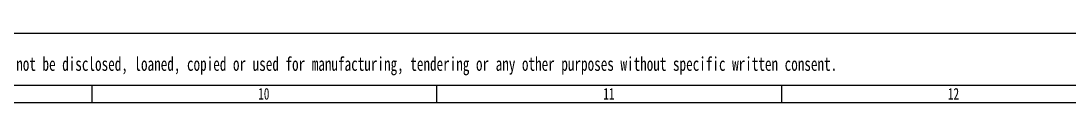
# Model space of a CAD drawing. Header units: inches. Extents: x 47316 to 59086, y 3141 to 11743.
# Drawn here: x 51147.3 to 51451.3, y 11561.2 to 11581.2 of the extents above; entities that cross this region are included whole.
import ezdxf

# ---------------------------------------------------------------- set-up
doc = ezdxf.new("R2010")
doc.units = ezdxf.units.IN
doc.header["$MEASUREMENT"] = 0
doc.styles.add('MtX_@FangSong_GB2312', font='')
doc.styles.add('MtX_SimSun', font='')
doc.styles.get('MtX_@FangSong_GB2312').set_extended_font_data('@FangSong_GB2312')
doc.styles.get('MtX_SimSun').set_extended_font_data('SimSun')

msp = doc.modelspace()

# ---------------------------------------------------------------- linework, layer by layer
at = {"color": 0, "lineweight": -3}
for p, q in [((52030.93, 11581.24), (50247.93, 11581.24)), ((50267.93, 11566.24), (52010.93, 11566.24)), ((51167.93, 11561.24), (51167.93, 11566.24)), ((51267.93, 11561.24), (51267.93, 11566.24)), ((51367.93, 11561.24), (51367.93, 11566.24)), ((50267.93, 11561.24), (52010.93, 11561.24))]:
    msp.add_line(p, q, dxfattribs=at)

# ---------------------------------------------------------------- texts
at = {"color": 0, "lineweight": -3, "width": 0.7}
for s, height, style, p in [('This drawing and any information or descriptive matter set out hereon are confidential and copyrighted by Geely Automobile Research Institute, and must not be disclosed, loaned, copied or used for manufacturing, tendering or any other purposes without specific written consent.', 4, 'MtX_@FangSong_GB2312', (50856.4, 11570.42)), ('10', 3.4, 'MtX_SimSun', (51216.12, 11562.04)), ('11', 3.4, 'MtX_SimSun', (51316.21, 11562.04)), ('12', 3.4, 'MtX_SimSun', (51416.14, 11562.04))]:
    msp.add_text(s, height=height, dxfattribs=dict(at, style=style)).set_placement(p)

doc.saveas('drawing.dxf')
